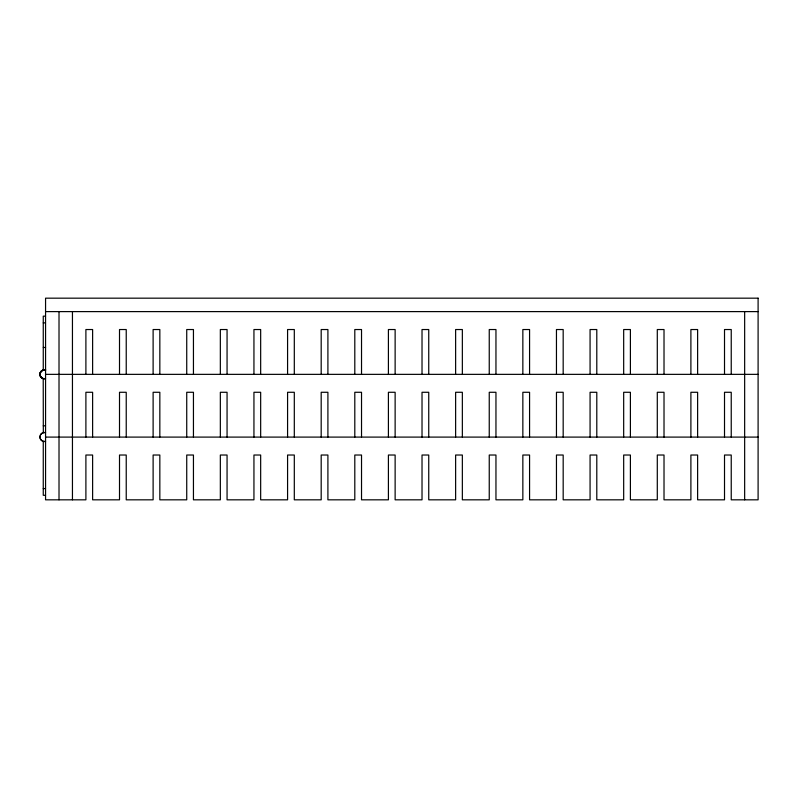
<?xml version="1.0" encoding="UTF-8"?>
<svg xmlns="http://www.w3.org/2000/svg" width="798" height="798" viewBox="0 0 798 798"><rect width="100%" height="100%" fill="white"/><g stroke="black" fill="none" stroke-linecap="round" stroke-linejoin="round"><path stroke-width="1.2" d="M45.566 311.609L758.1 311.609M45.506 316.158L43.262 316.158L43.262 369.933L45.566 369.873M43.262 322.881L45.506 322.881M43.321 347.469L45.566 347.469M45.546 370.082L45.566 370.082A4.479 4.479 0 0 0 40.05 373.255A4.479 4.479 0 0 0 43.222 378.741L43.321 432.606M45.566 374.352L758.1 374.352M43.262 378.771L45.506 378.771M43.262 425.823L45.506 425.823M43.262 432.546L45.566 432.606A4.479 4.479 0 0 0 39.9 437.025A4.479 4.479 0 0 0 45.546 441.354M45.566 437.095L758.1 437.095M45.506 441.513L43.262 441.513L43.262 495.289L45.506 495.289M43.262 488.566L45.506 488.566M45.546 369.963L45.566 369.973A4.479 4.479 0 0 0 39.9 374.292A4.479 4.479 0 0 0 45.546 378.621M744.654 311.609L744.654 499.827M731.237 374.352L731.237 329.534L724.514 329.534L724.514 374.352M731.237 437.095L731.237 392.277L724.514 392.277L724.514 437.095M697.622 374.352L697.622 329.534L690.898 329.534L690.898 374.352M697.622 437.095L697.622 392.277L690.898 392.277L690.898 437.095M664.016 374.352L664.016 329.534L657.293 329.534L657.293 374.352M664.016 437.095L664.016 392.277L657.293 392.277L657.293 437.095M630.4 374.352L630.4 329.534L623.677 329.534L623.677 374.352M630.4 437.095L630.4 392.277L623.677 392.277L623.677 437.095M596.794 374.352L596.794 329.534L590.071 329.534L590.071 374.352M596.794 437.095L596.794 392.277L590.071 392.277L590.071 437.095M563.179 374.352L563.179 329.534L556.455 329.534L556.455 374.352M563.179 437.095L563.179 392.277L556.455 392.277L556.455 437.095M529.573 374.352L529.573 329.534L522.85 329.534L522.85 374.352M529.573 437.095L529.573 392.277L522.85 392.277L522.85 437.095M495.957 374.352L495.957 329.534L489.244 329.534L489.244 374.352M495.957 437.095L495.957 392.277L489.244 392.277L489.244 437.095M462.351 374.352L462.351 329.534L455.628 329.534L455.628 374.352M462.351 437.095L462.351 392.277L455.628 392.277L455.628 437.095M428.745 374.352L428.745 329.534L422.022 329.534L422.022 374.352M428.745 437.095L428.745 392.277L422.022 392.277L422.022 437.095M395.13 374.352L395.13 329.534L388.407 329.534L388.407 374.352M395.13 437.095L395.13 392.277L388.407 392.277L388.407 437.095M361.524 374.352L361.524 329.534L354.801 329.534L354.801 374.352M361.524 437.095L361.524 392.277L354.801 392.277L354.801 437.095M327.908 374.352L327.908 329.534L321.185 329.534L321.185 374.352M327.908 437.095L327.908 392.277L321.185 392.277L321.185 437.095M294.302 374.352L294.302 329.534L287.579 329.534L287.579 374.352M294.302 437.095L294.302 392.277L287.579 392.277L287.579 437.095M260.667 374.352L260.667 329.534L253.944 329.534L253.944 374.352M260.667 437.095L260.667 392.277L253.944 392.277L253.944 437.095M227.061 374.352L227.061 329.534L220.338 329.534L220.338 374.352M227.061 437.095L227.061 392.277L220.338 392.277L220.338 437.095M193.445 374.352L193.445 329.534L186.732 329.534L186.732 374.352M193.445 437.095L193.445 392.277L186.732 392.277L186.732 437.095M159.839 374.352L159.839 329.534L153.116 329.534L153.116 374.352M159.839 437.095L159.839 392.277L153.116 392.277L153.116 437.095M126.234 374.352L126.234 329.534L119.51 329.534L119.51 374.352M126.234 437.095L126.234 392.277L119.51 392.277L119.51 437.095M92.618 374.352L92.618 329.534L85.895 329.534L85.895 374.352M92.618 437.095L92.618 392.277L85.895 392.277L85.895 437.095M72.448 311.609L72.448 499.827M59.012 311.609L59.012 499.827M43.301 378.681A4.419 4.419 0 0 1 43.301 370.152M43.301 378.561A4.419 4.419 0 0 1 40.179 373.145A4.419 4.419 0 0 1 45.586 370.023M43.301 441.294A4.419 4.419 0 0 1 40.179 435.888M40.618 434.82A4.419 4.419 0 0 1 43.301 432.765M758.1 298.173L45.566 298.173L45.566 499.827L85.895 499.827L85.895 455.02L92.618 455.02L92.618 499.827L119.51 499.827L119.51 455.02L126.234 455.02L126.234 499.827L153.116 499.827L153.116 455.02L159.839 455.02L159.839 499.827L186.732 499.827L186.732 455.02L193.445 455.02L193.445 499.827L220.338 499.827L220.338 455.02L227.061 455.02L227.061 499.827L253.944 499.827L253.944 455.02L260.667 455.02L260.667 499.827L287.579 499.827L287.579 455.02L294.302 455.02L294.302 499.827L321.185 499.827L321.185 455.02L327.908 455.02L327.908 499.827L354.801 499.827L354.801 455.02L361.524 455.02L361.524 499.827L388.407 499.827L388.407 455.02L395.13 455.02L395.13 499.827L422.022 499.827L422.022 455.02L428.745 455.02L428.745 499.827L455.628 499.827L455.628 455.02L462.351 455.02L462.351 499.827L489.244 499.827L489.244 455.02L495.957 455.02L495.957 499.827L522.85 499.827L522.85 455.02L529.573 455.02L529.573 499.827L556.455 499.827L556.455 455.02L563.179 455.02L563.179 499.827L590.071 499.827L590.071 455.02L596.794 455.02L596.794 499.827L623.677 499.827L623.677 455.02L630.4 455.02L630.4 499.827L657.293 499.827L657.293 455.02L664.016 455.02L664.016 499.827L690.898 499.827L690.898 455.02L697.622 455.02L697.622 499.827L724.514 499.827L724.514 455.02L731.237 455.02L731.237 499.827L758.1 499.827L758.1 298.173"/></g></svg>
